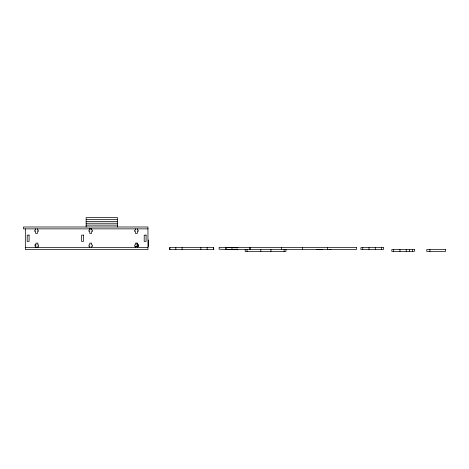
<?xml version="1.0" encoding="UTF-8"?>
<svg xmlns="http://www.w3.org/2000/svg" width="469" height="469" viewBox="0 0 469 469"><rect width="100%" height="100%" fill="white"/><g stroke="black" fill="none" stroke-linecap="round" stroke-linejoin="round"><path stroke-width="0.7" d="M225.36 249.385L225.407 247.509M86.144 219.486L117.432 219.486M86.144 221.362L117.432 221.362M86.144 223.238L117.432 223.238M86.144 225.114L117.432 225.114M89.286 228.808L91.449 228.808M147.964 228.866L23.45 228.866L23.45 226.99L147.964 226.99L147.964 249.514L25.326 249.514L25.326 228.866M135.518 246.577L137.687 246.577M25.326 247.638L147.964 247.638M316.546 249.455L322.801 249.455M329.056 249.455L330.932 249.455M237.982 247.837L219.152 247.345L219.105 249.221L237.93 249.713M429.909 249.514L429.909 251.396M412.474 249.514L412.474 251.396M409.349 249.514L409.349 251.396M406.218 249.514L406.218 251.396M399.963 249.514L399.963 251.396M393.702 249.514L393.702 251.396M381.52 247.638L381.52 249.514M375.264 247.638L375.264 249.514M369.003 247.638L369.003 249.514M362.748 247.638L362.748 249.514M327.403 247.638L327.403 249.514M302.376 247.638L302.376 249.514M285.967 249.514L285.967 251.396L245.17 251.396L245.17 249.514M284.091 249.514L284.091 251.396M281.57 247.638L281.57 249.514M270.947 249.514L270.947 251.396M260.811 249.514L260.811 251.396M250.282 247.638L250.282 249.514M249.684 247.638L249.684 249.514M247.046 249.514L247.046 251.396M231.95 247.638L231.95 249.514M213.377 247.638L213.377 249.514M207.122 247.638L207.122 249.514M200.861 247.638L200.861 249.514M182.095 247.638L182.095 249.514M175.834 247.638L175.834 249.514M169.907 247.638L169.907 249.514M148.433 240.005L148.433 246.577M138.296 244.384L138.296 246.577M137.329 228.866L137.329 230.121L138.138 230.121L138.138 231.498L137.329 231.498L137.329 233.374L135.447 233.374L135.447 231.498L134.638 231.498L134.638 230.121L135.447 230.121L135.447 228.866M137.329 247.638L137.329 246.389L138.138 246.389L138.138 245.011L137.329 245.011L137.329 243.135L135.447 243.135L135.447 245.011L134.638 245.011L134.638 246.389L135.447 246.389L135.447 247.638M137.012 242.924L137.012 246.577M117.432 226.99L117.432 217.604L86.144 217.604L86.144 226.99M91.648 228.866L91.648 230.121L92.463 230.121L92.463 231.498L91.648 231.498L91.648 233.374L89.772 233.374L89.772 231.498L88.958 231.498L88.958 230.121L89.772 230.121L89.772 228.866M91.648 247.638L91.648 246.389L92.463 246.389L92.463 245.011L91.648 245.011L91.648 243.135L89.772 243.135L89.772 245.011L88.958 245.011L88.958 246.389L89.772 246.389L89.772 247.638M37.842 247.638L37.842 246.389L38.651 246.389L38.651 245.011L37.842 245.011L37.842 243.135L35.966 243.135L35.966 245.011L35.152 245.011L35.152 246.389L35.966 246.389L35.966 247.638M37.473 228.866L37.473 230.121L38.288 230.121L38.288 231.498L37.473 231.498L37.473 233.374L35.597 233.374L35.597 231.498L34.782 231.498L34.782 230.121L35.597 230.121L35.597 228.866M35.216 244.513A0.938 0.662 -90 0 1 34.888 245.322M29.084 235.127L27.202 235.127L27.202 241.383L29.084 241.383L29.084 235.127M83.517 235.127L81.641 235.127L81.641 241.383L83.517 241.383L83.517 235.127M146.088 235.127L144.212 235.127L144.212 241.383L146.088 241.383L146.088 235.127M213.706 247.638L169.579 247.638L169.579 249.514L213.706 249.514L213.706 247.638M356.463 247.638L226.679 247.638L226.679 249.514L356.463 249.514L356.463 247.638M383.396 247.638L360.872 247.638L360.872 249.514L383.396 249.514L383.396 247.638M414.35 249.514L391.826 249.514L391.826 251.396L414.35 251.396L414.35 249.514M445.55 249.514L426.778 249.514L426.778 251.396L445.55 251.396L445.55 249.514"/></g></svg>
